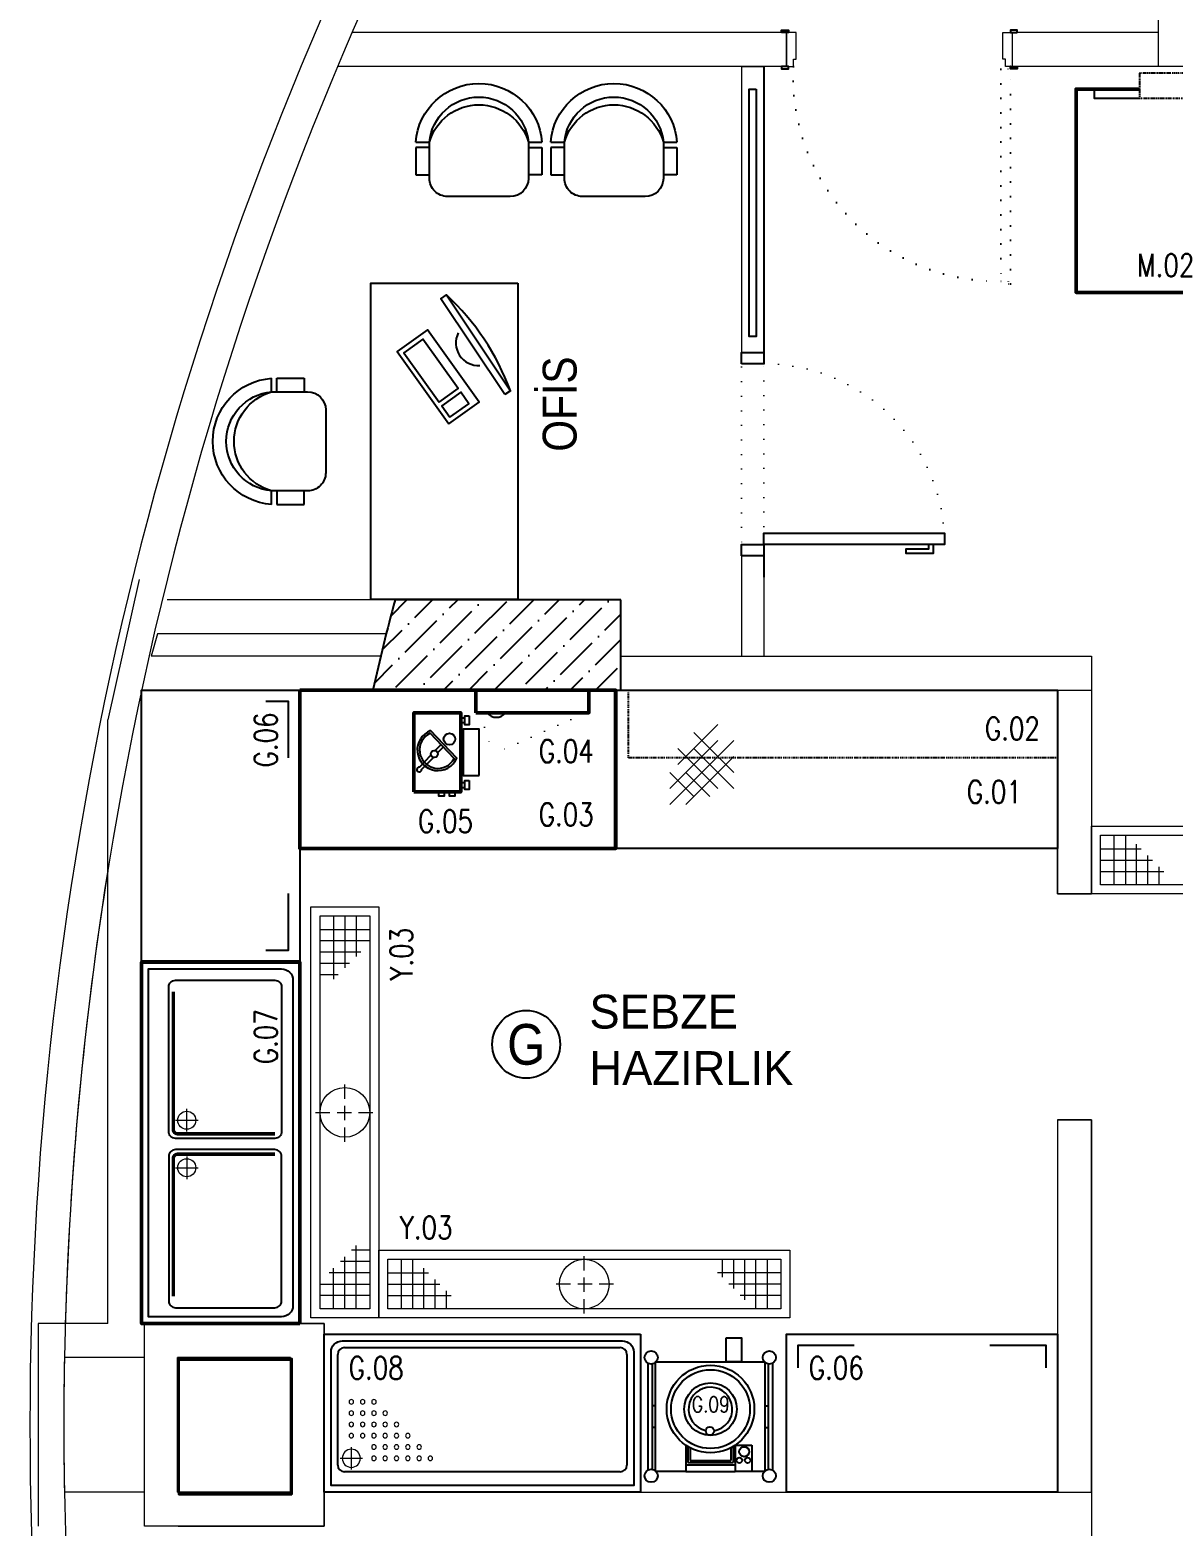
# Model space of a CAD drawing. Extents: x -29316 to 80307, y 54266 to 73016.
# Drawn here: x 20444 to 20950, y 56491 to 57153 of the extents above; entities that cross this region are included whole.
import ezdxf
from ezdxf.enums import TextEntityAlignment as Align

# ---------------------------------------------------------------- set-up
doc = ezdxf.new("R2010")
doc.units = 0
for name, pattern in [('BORDER', [1.75, 0.5, -0.25, 0.5, -0.25, 0, -0.25]), ('DASHED2', [9.525, 6.35, -3.175]), ('DOT', [6.35, 0, -6.35])]:
    doc.linetypes.add(name, pattern=pattern)
for name, color, linetype, lineweight in [('-DWG_ANA', 7, 'Continuous', 50), ('-DWG_ANA_1', 7, 'BORDER', 25), ('-DWG_DETAY1', 7, 'Continuous', 25), ('-DWG_DETAY2', 7, 'Continuous', 15), ('-DWG_DETAY4', 7, 'DOT', 18), ('_BOP-MAHALNO', 7, 'Continuous', 20), ('_BOP_DELIK', 3, 'Continuous', 30), ('duvar', 12, 'Continuous', 18), ('k-cizgi', 7, 'Continuous', 0), ('kapi-acilis', 43, 'DOT', 15), ('kolon', 5, 'Continuous', 25), ('NO', 7, 'Continuous', 30), ('PENCERE', 3, 'Continuous', 9), ('PLAN', 253, 'Continuous', 15), ('yerizg-a', 7, 'Continuous', 15), ('yerizg-b', 7, 'Continuous', 9)]:
    doc.layers.add(name, color=color, linetype=linetype, lineweight=lineweight)
for name, color, linetype in [('BL-G', 102, 'Continuous'), ('BL-M', 62, 'Continuous'), ('BL-Y', 144, 'Continuous'), ('KAPI', 11, 'Continuous'), ('kapı', 3, 'Continuous'), ('kolon tarama', 252, 'Continuous'), ('TEFRIS', 250, 'Continuous'), ('YAZI_BLM_1', 7, 'Continuous'), ('YAZI_BLM_2', 10, 'Continuous'), ('YRNO', 7, 'Continuous')]:
    doc.layers.add(name, color=color, linetype=linetype)
doc.styles.add('BLM_YAZI', font='stylu.ttf', dxfattribs={"width": 0.8})
doc.styles.add('RomanS', font='romans.shx')

# ---------------------------------------------------------------- blocks, each defined once
blk = doc.blocks.new('dwe')
at = {"layer": 'kapı', "color": 7}
for points in [[(38370.21, 66752.86), (38369.21, 66752.86), (38369.21, 66749.86), (38370.21, 66749.86)], [(38385.21, 66752.86), (38386.2, 66752.86), (38386.2, 66749.86), (38385.21, 66749.86)], [(38370.21, 66648.56), (38369.21, 66648.56), (38369.21, 66651.56), (38370.21, 66651.56)], [(38385.21, 66648.56), (38386.2, 66648.56), (38386.2, 66651.56), (38385.21, 66651.56)]]:
    blk.add_lwpolyline(points, close=True, dxfattribs=at)
at = {"layer": 'kapı', "color": 7, "lineweight": 18}
for points in [[(38370.21, 66750.66), (38385.21, 66750.66), (38385.21, 66747.66), (38382.01, 66747.66), (38382.01, 66746.46), (38370.21, 66746.46)], [(38370.21, 66650.76), (38385.21, 66650.76), (38385.21, 66653.76), (38382.01, 66653.76), (38382.01, 66654.96), (38370.21, 66654.96)]]:
    blk.add_lwpolyline(points, close=True, dxfattribs=at)
at = {"layer": 'kapı', "color": 7, "linetype": 'DOT'}
blk.add_lwpolyline([(38386.4, 66745.67), (38480.31, 66745.67), (38480.31, 66748.86), (38481.51, 66748.86), (38481.51, 66749.86), (38385.21, 66749.86), (38385.21, 66748.86), (38386.4, 66748.86)], close=True, dxfattribs=at)
blk.add_arc((38389.68, 66744.29), 90.64, 267.17291, 0.86845, dxfattribs=at)
blk = doc.blocks.new('E_160')
at = {"layer": '-DWG_ANA', "color": 0}
blk.add_lwpolyline([(0, -70), (0, 0), (160, 0), (160, -70)], close=True, dxfattribs=at)
at = {"layer": '-DWG_DETAY1', "color": 0}
blk.add_lwpolyline([(3, -62), (3, -3), (157, -3), (157, -62, -0.414214), (152, -67), (8, -67, -0.414214)], format="xyb", close=True, dxfattribs=at)
blk = doc.blocks.new('EK_75R')
at = {"layer": '-DWG_DETAY1', "color": 0}
blk.add_lwpolyline([(32, -7), (-32, -7, 0.414214), (-35, -10), (-35, -54, 0.414214), (-32, -57), (32, -57, 0.414214), (35, -54), (35, -10, 0.414214)], format="xyb", close=True, dxfattribs=at)
at = {"layer": '-DWG_DETAY2', "color": 0, "const_width": 1.5}
blk.add_lwpolyline([(-30, -9), (31, -9, -0.414214), (33, -11), (33, -54)], format="xyb", dxfattribs=at)
at = {"layer": '-DWG_DETAY2', "color": 0}
for points in [[(27, -10), (27, -20)], [(32, -15), (22, -15)]]:
    blk.add_lwpolyline(points, dxfattribs=at)
blk.add_circle((27, -15), 4, dxfattribs=at)
blk = doc.blocks.new('EK_75L')
at = {"layer": '-DWG_DETAY1', "color": 0}
blk.add_lwpolyline([(-32, -7), (32, -7, -0.414214), (35, -10), (35, -54, -0.414214), (32, -57), (-32, -57, -0.414214), (-35, -54), (-35, -10, -0.414214)], format="xyb", close=True, dxfattribs=at)
at = {"layer": '-DWG_DETAY2', "color": 0, "const_width": 1.5}
blk.add_lwpolyline([(30, -9), (-31, -9, 0.414214), (-33, -11), (-33, -54)], format="xyb", dxfattribs=at)
at = {"layer": '-DWG_DETAY2', "color": 0}
for points in [[(-27, -10), (-27, -20)], [(-32, -15), (-22, -15)]]:
    blk.add_lwpolyline(points, dxfattribs=at)
blk.add_circle((-27, -15), 4, dxfattribs=at)
blk = doc.blocks.new('ED2160')
at = {"linetype": 'Continuous'}
for name, p in [('EK_75R', (42, -5)), ('EK_75L', (117, -5))]:
    blk.add_blockref(name, p, dxfattribs=at)
at = {"layer": 'PLAN', "color": 0, "linetype": 'Continuous'}
blk.add_blockref('E_160', (0, 0), dxfattribs=at)
at = {"layer": 'NO', "linetype": 'Continuous', "style": 'RomanS', "width": 0.8}
blk.add_attdef('NO', text='', height=10, dxfattribs=at).set_placement((127, -55), align=Align.MIDDLE)
blk = doc.blocks.new('Y-SIFON')
at = {"layer": 'yerizg-a', "color": 0, "linetype": 'Continuous'}
blk.add_circle((0, 0), 11, dxfattribs=at)
at = {"layer": 'yerizg-b', "color": 0, "linetype": 'DASHED2'}
for points in [[(0, 13), (0, -13)], [(-13, 0), (13, 0)]]:
    blk.add_lwpolyline(points, dxfattribs=at)
blk = doc.blocks.new('1BS-SYK318A')
at = {"layer": 'yerizg-a', "color": 0}
blk.add_lwpolyline([(0, 0), (182, 0), (182, -30), (0, -30)], close=True, dxfattribs=at)
at = {"layer": 'yerizg-b', "color": 0}
for p, q in [((10, -26), (10, -4)), ((15, -4), (15, -26)), ((152, -4), (152, -12)), ((157, -4), (157, -17)), ((162, -4), (162, -22)), ((167, -26), (167, -4)), ((172, -4), (172, -26)), ((4, -10), (22, -10)), ((20, -26), (20, -8)), ((25, -26), (25, -13)), ((178, -10), (150, -10)), ((4, -15), (27, -15)), ((30, -26), (30, -18)), ((178, -15), (155, -15)), ((4, -20), (32, -20)), ((178, -20), (160, -20))]:
    blk.add_line(p, q, dxfattribs=at)
blk.add_lwpolyline([(4, -4), (178, -4), (178, -26), (4, -26)], close=True, dxfattribs=at)
at = {"layer": 'PLAN', "color": 0, "linetype": 'Continuous'}
blk.add_blockref('Y-SIFON', (91, -15), dxfattribs=at)
at = {"layer": 'YRNO', "linetype": 'Continuous', "style": 'RomanS', "width": 0.8}
blk.add_attdef('YRNO', text='', height=10, dxfattribs=at).set_placement((161, -40), align=Align.MIDDLE)
blk = doc.blocks.new('T_140')
at = {"layer": '-DWG_ANA', "color": 0}
blk.add_lwpolyline([(0, 0), (140, 0), (140, -70), (0, -70)], close=True, dxfattribs=at)
blk = doc.blocks.new('TCN140-L')
at = {"layer": 'PLAN', "color": 0, "linetype": 'Continuous'}
blk.add_blockref('T_140', (0, 0), dxfattribs=at)
at = {"layer": 'NO', "linetype": 'Continuous', "style": 'RomanS', "width": 0.8}
blk.add_attdef('NO', text='', height=10, dxfattribs=at).set_placement((118, -55), align=Align.MIDDLE)
blk = doc.blocks.new('RE4TGR')
at = {"layer": 'BL-G', "linetype": 'Continuous', "ltscale": 5}
for p, q in [((45089.09, -19735.81), (45087.29, -19735.81)), ((45149.09, -19735.81), (45150.89, -19735.81)), ((45089.09, -19747.81), (45087.29, -19747.81)), ((45149.09, -19747.81), (45150.89, -19747.81)), ((45105.68, -19757.48), (45105.68, -19771.81)), ((45132.8, -19757.48), (45132.8, -19771.81)), ((45132.8, -19757.48), (45141.87, -19757.48)), ((45141.87, -19757.48), (45141.87, -19771.81)), ((45106.88, -19758.25), (45106.88, -19767.01)), ((45108.08, -19758.92), (45108.08, -19765.81)), ((45108.08, -19765.81), (45130.4, -19765.81)), ((45130.4, -19758.92), (45130.4, -19765.81)), ((45131.6, -19758.25), (45131.6, -19767.01)), ((45105.68, -19768.21), (45132.8, -19768.21)), ((45105.68, -19771.81), (45132.8, -19771.81)), ((45106.88, -19767.01), (45131.6, -19767.01))]:
    blk.add_line(p, q, dxfattribs=at)
blk.add_lwpolyline([(45127.76, -19698.67), (45136.31, -19698.67), (45136.31, -19711.81), (45127.76, -19711.81)], close=True, dxfattribs=at)
for points in [[(45084.89, -19712.53), (45084.89, -19771.09)], [(45087.29, -19712.96), (45087.29, -19770.66)], [(45089.09, -19771.81), (45089.09, -19711.81), (45149.09, -19711.81), (45149.09, -19771.81), (45132.8, -19771.81)], [(45150.89, -19712.96), (45150.89, -19770.66)], [(45153.29, -19712.53), (45153.29, -19771.09)], [(45105.68, -19771.81), (45089.09, -19771.81)]]:
    blk.add_lwpolyline(points, dxfattribs=at)
for centre, radius in [((45086.69, -19709.41), 3.6), ((45151.49, -19709.41), 3.6), ((45119.24, -19737.68), 24), ((45119.24, -19737.68), 21.6), ((45119.24, -19737.68), 14.4), ((45118.91, -19749.67), 2.28), ((45135.06, -19765.73), 1.52), ((45137.76, -19761.03), 2.75), ((45139.61, -19765.73), 1.52), ((45086.69, -19774.21), 3.6), ((45151.49, -19774.21), 3.6)]:
    blk.add_circle(centre, radius, dxfattribs=at)
blk.add_arc((45119.24, -19737.68), 12, 279.30203, 257.47644, dxfattribs=at)
at = {"layer": 'BL-G', "linetype": 'Continuous', "ltscale": 5, "style": 'RomanS', "width": 0.8}
blk.add_attdef('NO', text='', height=8.55, rotation=180, dxfattribs=at).set_placement((45119.41, -19735.13), align=Align.MIDDLE)
blk = doc.blocks.new('120x7')
at = {"layer": 'BL-G'}
blk.add_lwpolyline([(14075.41, 8570.39), (13955.41, 8570.39), (13955.41, 8640.39), (14075.41, 8640.39)], close=True, dxfattribs=at)
for points in [[(13985.41, 8635.39), (13960.41, 8635.39), (13960.41, 8625.39)], [(14070.41, 8625.39), (14070.41, 8635.39), (14045.41, 8635.39)]]:
    blk.add_lwpolyline(points, dxfattribs=at)
at = {"layer": 'BL-G', "style": 'RomanS', "width": 0.8}
blk.add_attdef('NO', text='', height=10, rotation=180, dxfattribs=at).set_placement((13977.41, 8625.39), align=Align.MIDDLE)
blk = doc.blocks.new('E_HAVUZ')
at = {"layer": '-DWG_DETAY2', "color": 0}
for points in [[(-5, 0), (5, 0)], [(0, 5), (0, -5)]]:
    blk.add_lwpolyline(points, dxfattribs=at)
for centre, radius in [((0, 0), 4), ((10, 0), 1), ((15, 0), 1), ((20, 0), 1), ((25, 0), 1), ((30, 0), 1), ((35, 0), 1), ((10, -5), 1), ((15, -5), 1), ((20, -5), 1), ((25, -5), 1), ((30, -5), 1), ((0, -10), 1), ((5, -10), 1), ((10, -10), 1), ((15, -10), 1), ((20, -10), 1), ((25, -10), 1), ((0, -15), 1), ((0, -20), 1), ((5, -15), 1), ((5, -20), 1), ((10, -15), 1), ((10, -20), 1), ((15, -15), 1), ((15, -20), 1), ((20, -15), 1), ((0, -25), 1), ((5, -25), 1), ((10, -25), 1)]:
    blk.add_circle(centre, radius, dxfattribs=at)
blk = doc.blocks.new('4154')
at = {"layer": 'BL-G'}
for p, q in [((37298.87, 67587.16), (37420.87, 67587.16)), ((37295.87, 67535.16), (37295.87, 67584.16)), ((37423.87, 67584.16), (37423.87, 67535.16)), ((37420.87, 67532.16), (37298.87, 67532.16))]:
    blk.add_line(p, q, dxfattribs=at)
blk.add_lwpolyline([(37429.87, 67593.16), (37429.87, 67523.16), (37289.87, 67523.16), (37289.87, 67593.16)], close=True, dxfattribs=at)
blk.add_lwpolyline([(37426.87, 67585.16), (37426.87, 67526.16), (37292.87, 67526.16), (37292.87, 67585.16, -0.414214), (37297.87, 67590.16), (37421.87, 67590.16, -0.414214)], format="xyb", close=True, dxfattribs=at)
for centre, start, end in [((37298.87, 67584.16), 90, 180), ((37420.87, 67584.16), 0, 90), ((37298.87, 67535.16), 180, 270), ((37420.87, 67535.16), 270, 0)]:
    blk.add_arc(centre, 3, start, end, dxfattribs=at)
at = {"layer": 'BL-G', "xscale": -1, "rotation": 180}
blk.add_blockref('E_HAVUZ', (37301.87, 67538.16), dxfattribs=at)
at = {"layer": 'BL-G', "style": 'RomanS', "width": 0.8}
blk.add_attdef('NO', text='', height=10, rotation=180, dxfattribs=at).set_placement((37312.87, 67578.16), align=Align.MIDDLE)
blk = doc.blocks.new('jb-tg2')
at = {"layer": 'YAZI_BLM_1'}
blk.add_circle((0, 0), 15, dxfattribs=at)
at = {"layer": 'YAZI_BLM_1', "style": 'BLM_YAZI'}
for s, p in [('SEBZE ', (28, 7)), ('HAZIRLIK', (28, -18))]:
    blk.add_text(s, height=15, dxfattribs=at).set_placement(p)
at = {"layer": 'YAZI_BLM_2', "style": 'BLM_YAZI', "width": 0.9}
blk.add_text('G', height=18, dxfattribs=at).set_placement((0, 0), align=Align.MIDDLE)
blk = doc.blocks.new('RRN193')
at = {"layer": '-DWG_ANA_1', "color": 0}
blk.add_lwpolyline([(0, -30), (0, 0), (190, 0), (190, -30)], close=True, dxfattribs=at)
at = {"layer": 'NO', "linetype": 'Continuous', "style": 'RomanS', "width": 0.8}
blk.add_attdef('NO', text='', height=10, dxfattribs=at).set_placement((170, -17), align=Align.MIDDLE)
blk = doc.blocks.new('ROB-CL50')
at = {"layer": '-DWG_ANA', "color": 0}
blk.add_lwpolyline([(0, -35), (0, 0), (20.73, 0), (20.73, -35)], close=True, dxfattribs=at)
at = {"layer": '-DWG_DETAY1', "color": 0}
for points in [[(22.54, -2.32), (20.54, -2.32), (20.54, -4.32), (22.54, -4.32)], [(24.54, -1.32), (24.54, -5.32), (22.54, -5.32), (22.54, -1.32), (24.54, -1.32)], [(2.44, -24.03), (7.55, -18.7)], [(3.44, -25.16), (8.65, -19.73)], [(9.46, -16.72), (11.88, -14.19)], [(10.53, -17.77), (12.96, -15.23)], [(22.54, -31.02), (20.54, -31.02), (20.54, -33.02), (22.54, -33.02)], [(24.54, -30.02), (24.54, -34.02), (22.54, -34.02), (22.54, -30.02), (24.54, -30.02)], [(13.47, -35.27), (13.47, -36.87), (11.1, -36.87), (11.1, -35.27)], [(18.08, -35.27), (18.08, -36.87), (15.72, -36.87), (15.72, -35.27)]]:
    blk.add_lwpolyline(points, dxfattribs=at)
for points in [[(7.42, -7.89, 1.51174), (19.04, -20.06), (7.42, -7.89)], [(7.18, -9.08, 1.387786), (17.84, -20.25), (7.18, -9.08)]]:
    blk.add_lwpolyline(points, format="xyb", dxfattribs=at)
blk.add_lwpolyline([(28.89, -27.82), (28.89, -7.23), (21.78, -7.23), (21.78, -27.82)], close=True, dxfattribs=at)
for centre, radius in [((15.74, -11.62), 2.56), ((9.04, -18.22), 1.56)]:
    blk.add_circle(centre, radius, dxfattribs=at)
blk.add_arc((2.38, -25.09), 1.06, 86.80324, 356.36727, dxfattribs=at)
at = {"layer": 'NO', "linetype": 'Continuous', "style": 'RomanS', "width": 0.8}
blk.add_attdef('NO', text='', height=10, dxfattribs=at).set_placement((14, -48), align=Align.MIDDLE)
blk = doc.blocks.new('RBS100')
at = {"layer": '-DWG_ANA', "color": 0}
blk.add_lwpolyline([(0, -10), (0, 0), (0, 0), (50, 0), (50, -10), (0, -10)], close=True, dxfattribs=at)
at = {"layer": '-DWG_DETAY1', "color": 0, "linetype": 'Continuous'}
blk.add_arc((9, -7), 5, 216.8699, 323.1301, dxfattribs=at)
at = {"layer": '-DWG_DETAY4', "color": 0}
blk.add_lwpolyline([(47.94, -10.27), (8.35, -27.94, -0.123216), (3, -10, -0.167461)], format="xyb", dxfattribs=at)
at = {"layer": 'NO', "color": 0, "invisible_edges": 14}
blk.add_3dface([(14, -10, 1), (34, -10, 1), (34, -40, 1), (14, -40, 1)], dxfattribs=at)
at = {"layer": 'NO', "linetype": 'Continuous', "style": 'RomanS', "width": 0.8}
blk.add_attdef('NO', text='', height=10, dxfattribs=at).set_placement((40, -27), align=Align.MIDDLE)
blk = doc.blocks.new('T_PC')
at = {"layer": '-DWG_DETAY2', "color": 0}
for points in [[(27.93, 27.07), (45.61, 44.75)], [(35, 41.21), (52.68, 23.54)], [(24.39, 9.39), (52.68, 37.68)], [(24.39, 16.46), (45.61, 37.68)], [(27.93, 34.14), (45.61, 16.46)], [(35, 34.14), (52.68, 16.46)], [(31.46, 9.39), (52.68, 30.61)], [(24.39, 23.54), (35, 12.93)], [(31.46, 23.54), (42.07, 12.93)]]:
    blk.add_lwpolyline(points, dxfattribs=at)
blk = doc.blocks.new('ER3')
at = {"layer": 'BL-G'}
blk.add_lwpolyline([(37319.05, 67878.16), (37515.05, 67878.16), (37515.05, 67808.16), (37319.05, 67808.16)], close=True, dxfattribs=at)
blk.add_blockref('T_PC', (37319.05, 67818.16), dxfattribs=at)
at = {"layer": 'BL-G', "style": 'RomanS', "width": 0.8}
blk.add_attdef('NO', text='', height=10, dxfattribs=at).set_placement((37487.05, 67833.16), align=Align.MIDDLE)
blk = doc.blocks.new('ja-sandalye')
at = {"layer": 'TEFRIS', "color": 0}
for p, q in [((-27.93, -26), (-21.91, -26)), ((-21.91, -42), (-21.91, -26)), ((21.91, -26), (21.91, -42)), ((21.91, -26), (27.93, -26)), ((-27.93, -28.4), (-27.93, -40.4)), ((-21.91, -28.4), (-27.93, -28.4)), ((21.91, -28.4), (27.93, -28.4)), ((27.93, -28.4), (27.93, -40.4)), ((-27.93, -40.4), (-21.91, -40.4)), ((27.93, -40.4), (21.91, -40.4)), ((13.91, -50), (-13.91, -50))]:
    blk.add_line(p, q, dxfattribs=at)
at = {"layer": 'TEFRIS', "color": 0, "extrusion": (0, 0, -1)}
for centre, major_axis, start_param, end_param in [((0, -28), (28, 0), 3.213082, 6.211696), ((0, -28), (-22, 0), 0.091035, 3.050558), ((0, -32.21), (22.77, 0), 3.417819, 6.006959), ((-13.91, -42), (8, 0), 1.570796, 3.141593), ((13.91, -42), (-8, 0), 3.141593, 4.712389)]:
    blk.add_ellipse(centre, major_axis=major_axis, ratio=1, start_param=start_param, end_param=end_param, dxfattribs=at)
blk = doc.blocks.new('ja-omasa14')
at = {"layer": 'TEFRIS', "color": 0, "linetype": 'Continuous'}
blk.add_lwpolyline([(0, 0), (140, 0), (140, -65), (0, -65)], close=True, dxfattribs=at)
at = {"layer": 'TEFRIS', "color": 0, "ltscale": 5.5}
blk.add_lwpolyline([(49.3, -5.72), (6.86, -34), (5.2, -31.51), (47.64, -3.23)], close=True, dxfattribs=at)
at = {"layer": 'TEFRIS', "color": 0}
for points in [[(62.22, -30.47), (52.59, -17.02), (20.65, -39.89), (30.28, -53.34)], [(52.61, -34.81), (46.59, -26.4), (24.74, -42.05), (30.75, -50.46)], [(59.34, -30), (53.32, -21.59), (48.27, -25.2), (54.29, -33.61)]]:
    blk.add_lwpolyline(points, close=True, dxfattribs=at)
at = {"layer": 'TEFRIS', "color": 0, "ltscale": 5.5}
for centre, radius, start, end in [((85.68, -106.31), 109.88, 110.25756, 137.0969), ((26.42, -17.37), 10, 243.67723, 3.67723)]:
    blk.add_arc(centre, radius, start, end, dxfattribs=at)
at = {"linetype": 'Continuous', "rotation": 180}
blk.add_blockref('ja-sandalye', (70, -135), dxfattribs=at)
blk = doc.blocks.new('J-K109l')
at = {"layer": 'KAPI', "linetype": 'Continuous'}
blk.add_lwpolyline([(5, 10), (10, 10), (10, 90), (5, 90)], close=True, dxfattribs=at)
blk.add_lwpolyline([(5, 85), (1, 85), (1, 73), (3, 73), (3, 83), (5, 83)], dxfattribs=at)
at = {"layer": 'kapi-acilis', "linetype": 'DOT'}
blk.add_arc((5, 10), 80, 0, 90, dxfattribs=at)
blk = doc.blocks.new('1AS-BW600')
at = {"layer": '-DWG_ANA', "color": 0}
blk.add_lwpolyline([(53, 0), (80, 0), (80, -90), (0, -90), (0, 0), (28, 0)], dxfattribs=at)
at = {"layer": '-DWG_ANA_1', "color": 0}
blk.add_lwpolyline([(28, 7), (28, -4), (53, -4), (53, 7)], close=True, dxfattribs=at)
at = {"layer": '-DWG_DETAY1', "color": 0}
for points in [[(8, 0), (8, -4), (28, -4)], [(53, -4), (71, -4), (71, 0)]]:
    blk.add_lwpolyline(points, dxfattribs=at)
at = {"layer": 'NO', "linetype": 'Continuous', "style": 'RomanS', "width": 0.8}
blk.add_attdef('NO', text='', height=10, dxfattribs=at).set_placement((39.67, -78), align=Align.MIDDLE)
blk = doc.blocks.new('1bs-syk313a')
at = {"layer": 'yerizg-a', "color": 0}
blk.add_lwpolyline([(0, 0), (138, 0), (138, -30), (0, -30)], close=True, dxfattribs=at)
at = {"layer": 'yerizg-b', "color": 0}
for p, q in [((10, -26), (10, -4)), ((15, -4), (15, -26)), ((108, -4), (108, -12)), ((113, -4), (113, -17)), ((118, -4), (118, -22)), ((123, -26), (123, -4)), ((128, -4), (128, -26)), ((4, -10), (22, -10)), ((20, -26), (20, -8)), ((25, -26), (25, -13)), ((134, -10), (106, -10)), ((4, -15), (27, -15)), ((30, -26), (30, -18)), ((134, -15), (111, -15)), ((4, -20), (32, -20)), ((134, -20), (116, -20))]:
    blk.add_line(p, q, dxfattribs=at)
blk.add_lwpolyline([(4, -4), (134, -4), (134, -26), (4, -26)], close=True, dxfattribs=at)
at = {"layer": 'PLAN', "color": 0, "linetype": 'Continuous'}
blk.add_blockref('Y-SIFON', (69, -15), dxfattribs=at)
at = {"layer": 'YRNO', "linetype": 'Continuous', "style": 'RomanS', "width": 0.8}
blk.add_attdef('YRNO', text='', height=10, dxfattribs=at).set_placement((120, -40), align=Align.MIDDLE)

msp = doc.modelspace()

# ---------------------------------------------------------------- hatches: boundary and pattern name
at = {"layer": 'kolon tarama'}
h = msp.add_hatch(dxfattribs=at)
h.set_pattern_fill('ANSI36', color=256, scale=2.5, style=0)
h.set_pattern_definition([(45, (93054.151, -11185.91), (4.20949506, 15.4348152), [19.84375, -3.96875, 0, -3.96875])])
h.paths.add_polyline_path([(20705.65, 56900.64), (20605.65, 56900.64, 0.011507), (20595.85, 56860.64), (20705.65, 56860.64)])

# ---------------------------------------------------------------- linework, layer by layer
at = {"linetype": 'Continuous'}
for p, q in [((20768.97, 57136.77), (20768.97, 57010.18)), ((20768.97, 56920.18), (20768.97, 56910.65))]:
    msp.add_line(p, q, dxfattribs=at)
for points in [[(20765.53, 57126.77), (20765.53, 57017.15), (20762.42, 57017.15), (20762.42, 57126.77)], [(20493.42, 56860.64), (20563.42, 56860.64), (20563.42, 56740.64), (20493.42, 56740.64)], [(20778.97, 56505.64), (20778.97, 56575.64), (20898.97, 56575.64), (20898.97, 56505.64)]]:
    msp.add_lwpolyline(points, close=True, dxfattribs=at)
at = {"layer": '_BOP-MAHALNO'}
for p, q in [((20943.53, 57663.64), (20943.53, 57136.77)), ((20778.97, 57151.77), (20586.64, 57151.77)), ((20778.97, 57136.77), (20778.97, 57151.77)), ((20898.97, 57151.77), (20878.97, 57151.77)), ((20878.97, 57136.77), (20878.97, 57151.77)), ((20943.53, 57151.77), (20898.97, 57151.77)), ((20778.97, 57136.77), (20580.24, 57136.77)), ((20778.97, 57136.77), (20758.97, 57136.77)), ((20758.97, 57136.77), (20768.97, 57136.77)), ((20768.97, 57136.77), (20768.97, 57005.18)), ((20913.97, 57136.77), (20878.97, 57136.77)), ((20898.97, 57136.77), (20878.97, 57136.77)), ((21072.97, 57136.77), (20913.97, 57136.77)), ((20768.97, 56930.18), (20768.97, 56875.64)), ((20758.97, 56920.18), (20758.97, 56875.64)), ((20705.65, 56875.64), (20913.97, 56875.64)), ((20913.97, 56875.64), (20913.97, 56860.64)), ((20504.75, 56860.64), (20898.97, 56860.64)), ((20898.97, 56860.64), (20898.97, 56770.45)), ((20913.97, 56860.64), (20913.97, 56770.45)), ((20898.97, 56770.45), (20913.97, 56770.45)), ((20898.97, 56670.45), (20898.97, 56505.64)), ((20898.97, 56670.45), (20913.97, 56670.45)), ((20898.97, 56670.45), (20898.97, 56580.27)), ((20913.97, 56670.45), (20913.97, 56385.64)), ((20574.28, 56505.64), (20898.97, 56505.64))]:
    msp.add_line(p, q, dxfattribs=at)
for points in [[(20759.01, 57010.18), (20768.97, 57010.18), (20768.97, 57136.77), (20759.01, 57136.77)], [(20898.97, 56860.64), (20913.97, 56860.64), (20913.97, 56770.45), (20898.97, 56770.45)], [(20898.97, 56505.64), (20913.97, 56505.64), (20913.97, 56670.45), (20898.97, 56670.45)]]:
    msp.add_lwpolyline(points, close=True, dxfattribs=at)
at = {"layer": '_BOP_DELIK'}
msp.add_lwpolyline([(20509.89, 56564.27), (20559.91, 56564.27), (20559.91, 56504.64), (20509.89, 56504.64)], close=True, dxfattribs=at)
at = {"layer": 'duvar', "ltscale": 5}
for p, q in [((20492.39, 56909.63), (20478.42, 56847.53)), ((20605.65, 56900.64), (20504.75, 56900.64)), ((20500.48, 56885.64), (20497.63, 56875.64)), ((20601.74, 56885.64), (20500.48, 56885.64)), ((20599.3, 56875.64), (20497.63, 56875.64)), ((20493.42, 56580.27), (20493.42, 56860.64)), ((20595.85, 56860.64), (20493.42, 56860.64)), ((20478.42, 56580.27), (20478.42, 56847.53))]:
    msp.add_line(p, q, dxfattribs=at)
at = {"layer": 'duvar'}
for p, q in [((20478.42, 56580.27), (20447.61, 56580.27)), ((20447.61, 56580.27), (20447.62, 56490.64)), ((20494.63, 56580.27), (20493.42, 56580.27)), ((20574.28, 56580.27), (20509.64, 56580.27)), ((20574.28, 56490.64), (20574.28, 56580.27)), ((20494.63, 56565.27), (20459.26, 56565.27)), ((20559.28, 56565.27), (20509.27, 56565.27)), ((20559.28, 56505.64), (20559.28, 56565.27)), ((20494.63, 56505.64), (20459.26, 56505.64)), ((20509.27, 56505.64), (20559.28, 56505.64)), ((20509.65, 56490.64), (20574.28, 56490.64))]:
    msp.add_line(p, q, dxfattribs=at)
for points in [[(20574.28, 56490.64), (20494.64, 56490.64), (20494.63, 56580.27), (20574.28, 56580.27)], [(20509.27, 56565.27), (20559.28, 56565.27), (20559.28, 56505.64), (20509.27, 56505.64)]]:
    msp.add_lwpolyline(points, close=True, dxfattribs=at)
at = {"layer": 'duvar', "color": 253, "ltscale": 5, "true_color": 0x9898cc}
for radius in [1565.52, 1550.52]:
    msp.add_arc((22009.49, 56535.64), radius, 124.51206, 235.48794, dxfattribs=at)
at = {"layer": 'duvar', "ltscale": 5}
msp.add_arc((22009.49, 56535.64), 1550.52, 178.90511, 181.10865, dxfattribs=at)
msp.add_arc((22009.49, 56535.64), 1550.52, 178.90511, 181.10865, dxfattribs=at)
at = {"layer": 'k-cizgi', "linetype": 'Continuous'}
for p, q in [((20768.97, 56920.18), (20758.97, 56920.18)), ((20759.01, 56920.18), (20768.94, 56920.18))]:
    msp.add_line(p, q, dxfattribs=at)
at = {"layer": 'k-cizgi', "linetype": 'DOT'}
msp.add_lwpolyline([(20768.94, 56920.18), (20768.94, 57010.18), (20759.01, 57010.18), (20759.01, 56920.18)], dxfattribs=at)
at = {"layer": 'KAPI', "linetype": 'Continuous'}
for points in [[(20759.01, 57005.18), (20759.01, 57010.18), (20768.94, 57010.18), (20768.94, 57005.18)], [(20759.01, 56920.18), (20759.01, 56925.18), (20768.94, 56925.18), (20768.94, 56920.18)]]:
    msp.add_lwpolyline(points, close=True, dxfattribs=at)
at = {"layer": 'kolon'}
msp.add_lwpolyline([(20705.65, 56900.64), (20605.65, 56900.64, 0.011507), (20595.85, 56860.64), (20705.65, 56860.64)], format="xyb", close=True, dxfattribs=at)
at = {"layer": 'PENCERE'}
msp.add_arc((22009.49, 56535.64), 1550.52, 170.91671, 178.35066, dxfattribs=at)
at = {"layer": 'TEFRIS'}
msp.add_lwpolyline([(20509.89, 56564.77), (20559.91, 56564.77), (20559.91, 56505.14), (20509.89, 56505.14)], close=True, dxfattribs=at)

# ---------------------------------------------------------------- block references
for name, p in [('ja-sandalye', (20642.75, 57129.21)), ('ja-sandalye', (20702.51, 57129.21)), ('jb-tg2', (20663.69, 56703.88))]:
    msp.add_blockref(name, p)
at = {"rotation": 269.9999999999999}
msp.add_blockref('ja-omasa14', (20659.93, 57040.79), dxfattribs=at)
at = {"linetype": 'Continuous', "xscale": -1, "rotation": 270}
msp.add_blockref('J-K109l', (20758.94, 56920.18), dxfattribs=at)
at = {"linetype": 'Continuous'}
ref = msp.add_blockref('120x7', (11923.03, 70816.05), dxfattribs=dict(at, rotation=270))
ref.add_attrib('NO', 'G.06', dxfattribs={"layer": 'BL-G', "color": 7, "height": 10, "rotation": 90, "style": 'RomanS', "width": 0.8}).set_placement((20548.42, 56838.64), align=Align.MIDDLE)
ref = msp.add_blockref('120x7', (6823.56, 47935.25), dxfattribs=at)
ref.add_attrib('NO', 'G.06', dxfattribs={"layer": 'BL-G', "color": 7, "height": 10, "rotation": 180, "style": 'RomanS', "text_generation_flag": 6, "width": 0.8}).set_placement((20800.97, 56560.64), align=Align.MIDDLE)
at = {"layer": '_BOP-MAHALNO', "rotation": 270}
msp.add_blockref('dwe', (-45871.79, 95521.97), dxfattribs=at)
at = {"layer": '_BOP-MAHALNO'}
ref = msp.add_blockref('ER3', (-16616.08, -11017.52), dxfattribs=at)
ref.add_attrib('NO', 'G.01', dxfattribs={"layer": 'BL-G', "color": 7, "height": 10, "style": 'RomanS', "width": 0.8}).set_placement((20870.97, 56815.64), align=Align.MIDDLE)
ref = msp.add_blockref('4154', (-16715.59, -11017.52), dxfattribs=at)
ref.add_attrib('NO', 'G.08', dxfattribs={"layer": 'BL-G', "color": 7, "height": 10, "rotation": 180, "style": 'RomanS', "text_generation_flag": 6, "width": 0.8}).set_placement((20597.28, 56560.64), align=Align.MIDDLE)
at = {"layer": 'BL-G'}
msp.add_blockref('TCN140-L', (20563.42, 56860.64), dxfattribs=at).add_auto_attribs({'NO': 'G.03'})
ref = msp.add_blockref('RBS100', (20641.47, 56860.64), dxfattribs=at)
ref.add_attrib('NO', 'G.04', dxfattribs={"layer": 'NO', "linetype": 'Continuous', "height": 10, "rotation": 180, "style": 'RomanS', "text_generation_flag": 6, "width": 0.8}).set_placement((20681.47, 56833.64), align=Align.MIDDLE)
ref = msp.add_blockref('RRN193', (20708.97, 56860.64), dxfattribs=at)
ref.add_attrib('NO', 'G.02', dxfattribs={"layer": 'NO', "linetype": 'Continuous', "height": 10, "rotation": 180, "style": 'RomanS', "text_generation_flag": 6, "width": 0.8}).set_placement((20878.97, 56843.64), align=Align.MIDDLE)
ref = msp.add_blockref('ROB-CL50', (20613.97, 56850.64), dxfattribs=at)
ref.add_attrib('NO', 'G.05', dxfattribs={"layer": 'NO', "linetype": 'Continuous', "height": 10, "rotation": 180, "style": 'RomanS', "text_generation_flag": 6, "width": 0.8}).set_placement((20627.97, 56802.64), align=Align.MIDDLE)
at = {"layer": 'BL-G', "rotation": 90}
msp.add_blockref('ED2160', (20493.42, 56580.27), dxfattribs=at).add_auto_attribs({'NO': 'G.07'})
at = {"layer": 'BL-G', "linetype": 'Continuous'}
ref = msp.add_blockref('RE4TGR', (-15688.5, 72480.6), dxfattribs=dict(at, xscale=0.8075, yscale=0.8075, zscale=0.8075))
ref.add_attrib('NO', 'G.09', dxfattribs={"color": 7, "linetype": 'Continuous', "ltscale": 5, "height": 6.904, "rotation": 180, "style": 'RomanS', "text_generation_flag": 6, "width": 0.8}).set_placement((20745.42, 56544.49), align=Align.MIDDLE)
at = {"layer": 'BL-M'}
msp.add_blockref('1AS-BW600', (20907.18, 57126.76), dxfattribs=at).add_auto_attribs({'NO': 'M.02'})
at = {"layer": 'BL-Y'}
msp.add_blockref('1bs-syk313a', (20913.97, 56800.45), dxfattribs=at).add_auto_attribs({'YRNO': 'Y.01'})
at = {"layer": 'BL-Y', "rotation": 90}
msp.add_blockref('1BS-SYK318A', (20568.42, 56582.77), dxfattribs=at).add_auto_attribs({'YRNO': 'Y.03'})
at = {"layer": 'BL-Y'}
ref = msp.add_blockref('1BS-SYK318A', (20780.42, 56582.77), dxfattribs=dict(at, rotation=180))
ref.add_attrib('YRNO', 'Y.03', dxfattribs={"layer": 'YRNO', "linetype": 'Continuous', "height": 10, "rotation": 180, "style": 'RomanS', "text_generation_flag": 6, "width": 0.8}).set_placement((20619.42, 56622.77), align=Align.MIDDLE)

# ---------------------------------------------------------------- texts
at = {"layer": 'YAZI_BLM_1', "style": 'BLM_YAZI', "width": 0.9}
msp.add_text('OFİS', height=15, rotation=90, dxfattribs=at).set_placement((20686.01, 56966.24))

doc.saveas('drawing.dxf')
